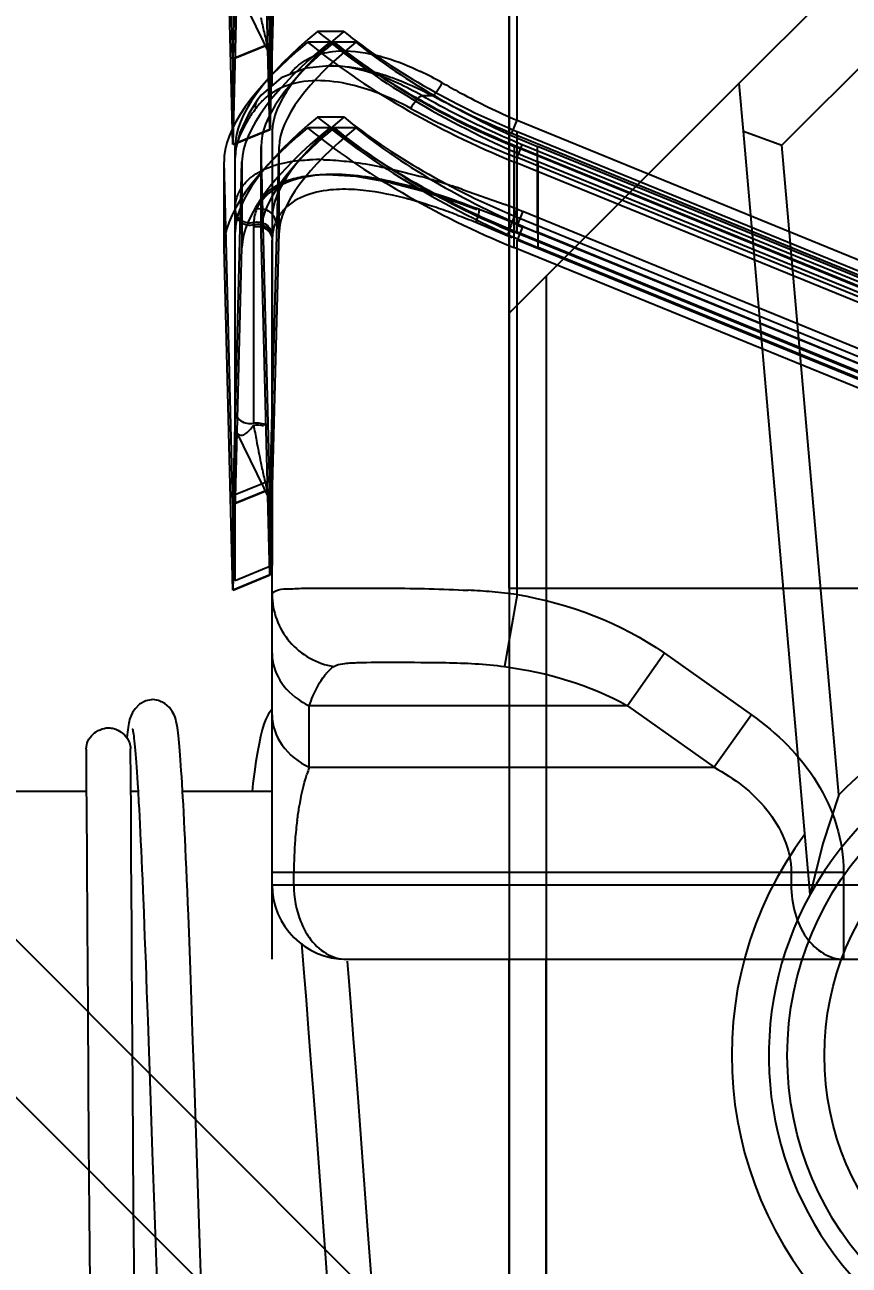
# Model space of a CAD drawing. Header units: millimetres. Extents: x -97344 to -49824, y -57049 to -40247.
# Drawn here: x -69796.19 to -69785.08, y -49620.22 to -49603.51 of the extents above; entities that cross this region are included whole.
import ezdxf

# ---------------------------------------------------------------- set-up
doc = ezdxf.new("R2010")
doc.units = ezdxf.units.MM
doc.header["$LTSCALE"] = 200
doc.header["$PDSIZE"] = -1
doc.linetypes.add('DOT_CENTER', pattern=[14, 12, -1, 0, -1])
for name, color, linetype in [('03___PRT_ALL_CURVES', 7, 'Continuous'), ('1', 7, 'Continuous'), ('DIM', 3, 'Continuous'), ('LAY0001', 7, 'Continuous'), ('LAY0002', 7, 'Continuous')]:
    doc.layers.add(name, color=color, linetype=linetype)
doc.styles.add('TSSD_Dimension', font='tssdeng.shx', dxfattribs={"width": 0.7, "bigfont": 'hztxt.shx'})
doc.dimstyles.new('TSSD_20_20', dxfattribs={"dimtxt": 60, "dimasz": 20, "dimexe": 20, "dimexo": 50, "dimgap": 20, "dimtad": 1, "dimdec": 0, "dimzin": 0, "dimdsep": 46, "dimtxsty": 'TSSD_Dimension', "dimblk": 'ARCHTICK', "dimcen": 0, "dimdle": 20, "dimclrt": 7, "dimadec": 0, "dimazin": 0, "dimtfac": 1, "dimtdec": 0, "dimtix": 1, "dimtmove": 2, "dimatfit": 3, "dimfxl": 1, "dimtolj": 1, "dimtzin": 0, "dimarcsym": 0})

# ---------------------------------------------------------------- blocks, each defined once
blk = doc.blocks.new('23-D1020-B_EXTRUSION-MAIN-BODY_BASESTAND-0_5m_Absen-PL__363', base_point=(418.75, -61.98))
at = {"color": 7, "linetype": 'Continuous'}
for p, q in [((421.852, 12.122), (427.75, 18.02)), ((422.428, 11.283), (428.964, 17.82)), ((421.852, 12.122), (419.25, 9.52)), ((421.909, 11.472), (421.852, 12.122)), ((421.909, 11.472), (422.428, 11.283)), ((422.809, 1.191), (421.909, 11.472)), ((423.193, 2.534), (422.428, 11.283)), ((419.25, 9.52), (418.75, 9.02)), ((419.25, 9.52), (419.25, -47.48)), ((418.75, 9.02), (418.75, -46.98)), ((423.193, 2.534), (422.98, 1.878)), ((422.98, 1.878), (422.809, 1.191))]:
    blk.add_line(p, q, dxfattribs=at)
for radius, start, end in [(5, 45.0001, 135.3483), (4.5, 218.8518, 151.1482), (5, 143.3685, 226.6315), (4.5, 151.1482, 218.8518)]:
    blk.add_arc((426.75, -0.98), radius, start, end, dxfattribs=at)
blk = doc.blocks.new('CAP-SCREW-CYLINDRICAL-HEAD_DIN-912_M5x16_DIN-912_A2-70_STAINLESS-STEEL_4__366', base_point=(422.5, -5.23))
at = {"color": 7, "linetype": 'Continuous'}
for p, q in [((426.75, 1.329), (424.75, 0.174)), ((428.75, 0.174), (426.75, 1.329)), ((424.75, 0.174), (424.75, -2.135)), ((428.75, -2.135), (428.75, 0.174)), ((424.75, -2.135), (426.75, -3.29)), ((426.75, -3.29), (428.75, -2.135))]:
    blk.add_line(p, q, dxfattribs=at)
blk.add_circle((426.75, -0.98), 4.25, dxfattribs=at)
at = {"color": 140, "linetype": 'Continuous'}
blk.add_circle((426.75, -0.98), 3.75, dxfattribs=at)
at = {"color": 7, "linetype": 'Continuous'}
for start, end in [(90, 150), (30, 90), (150, 210), (330, 30), (210, 270), (270, 330)]:
    blk.add_arc((426.75, -0.98), 2.309, start, end, dxfattribs=at)
blk = doc.blocks.new('Top1', base_point=(668.75, -75.52))
at = {"color": 7, "linetype": 'Continuous'}
for p, q in [((400.761, 11.921), (417.468, -4.785)), ((399.7, 10.861), (416.407, -5.846))]:
    blk.add_line(p, q, dxfattribs=at)
at = {"layer": '1', "color": 1, "linetype": 'DOT_CENTER'}
blk.add_line((418.75, 43.169), (418.75, -93.98), dxfattribs=at)
for name, p in [('23-D1020-B_EXTRUSION-MAIN-BODY_BASESTAND-0_5m_Absen-PL__363', (418.75, -61.98)), ('CAP-SCREW-CYLINDRICAL-HEAD_DIN-912_M5x16_DIN-912_A2-70_STAINLESS-STEEL_4__366', (422.5, -5.23))]:
    blk.add_blockref(name, p)
blk = doc.blocks.new('*U1466')
blk.add_blockref('Top1', (0, -50.114))
blk = doc.blocks.new('*U1467')
at = {"layer": 'DIM', "color": 0, "linetype": 'ByBlock', "lineweight": -2, "transparency": 16777216}
blk.add_blockref('*U1466', (0, 0), dxfattribs=at)
blk = doc.blocks.new('2250')
at = {"color": 7, "linetype": 'Continuous'}
for p, q in [((-45592.927, -64435.819), (-45592.932, -64435.862)), ((-45592.929, -64435.86), (-45592.898, -64435.92)), ((-45593.481, -64436.008), (-45593.478, -64436.441)), ((-45592.878, -64436.429), (-45592.881, -64436.005)), ((-45592.788, -64436.467), (-45592.781, -64436.582)), ((-45592.18, -64436.582), (-45592.187, -64436.469)), ((-45591.232, -64436.472), (-45591.245, -64436.582)), ((-45593.477, -64436.582), (-45597.281, -64436.582)), ((-45592.781, -64436.582), (-45592.877, -64436.582)), ((-45590.974, -64436.582), (-45592.18, -64436.582)), ((-45592.717, -64437.912), (-45592.704, -64438.216)), ((-45592.704, -64438.216), (-45592.692, -64438.544)), ((-45592.089, -64438.601), (-45592.103, -64438.247)), ((-45592.692, -64438.544), (-45592.678, -64438.896)), ((-45592.075, -64438.981), (-45592.089, -64438.601)), ((-45590.579, -64438.624), (-45590.574, -64438.683)), ((-45592.678, -64438.896), (-45592.665, -64439.269)), ((-45592.06, -64439.387), (-45592.075, -64438.981)), ((-45587.781, -64463.84), (-45587.781, -64438.84)), ((-45587.281, -64464.34), (-45587.281, -64438.84)), ((-45592.665, -64439.269), (-45592.65, -64439.665)), ((-45592.852, -64440.551), (-45592.859, -64439.443)), ((-45592.045, -64439.817), (-45592.06, -64439.387)), ((-45593.459, -64439.517), (-45593.453, -64440.482)), ((-45592.65, -64439.665), (-45592.636, -64440.081)), ((-45592.021, -64440.505), (-45592.045, -64439.817)), ((-45592.636, -64440.081), (-45592.613, -64440.742)), ((-45593.453, -64440.482), (-45593.447, -64441.297)), ((-45592.847, -64441.352), (-45592.852, -64440.551)), ((-45591.961, -64442.269), (-45592.021, -64440.505)), ((-45590.387, -64441.09), (-45590.279, -64442.561)), ((-45589.684, -64442.491), (-45589.784, -64441.132)), ((-45593.447, -64441.297), (-45593.44, -64442.267)), ((-45592.841, -64442.149), (-45592.847, -64441.352)), ((-45592.835, -64442.93), (-45592.841, -64442.149)), ((-45593.44, -64442.267), (-45593.432, -64443.212)), ((-45591.943, -64442.801), (-45591.961, -64442.269)), ((-45592.556, -64442.414), (-45592.53, -64443.167)), ((-45591.924, -64443.338), (-45591.943, -64442.801)), ((-45592.83, -64443.537), (-45592.835, -64442.93))]:
    blk.add_line(p, q, dxfattribs=at)
for points in [[(-45592.584, -64435.34), (-45592.675, -64435.357), (-45592.761, -64435.405), (-45592.821, -64435.465), (-45592.855, -64435.515), (-45592.875, -64435.555), (-45592.886, -64435.586), (-45592.894, -64435.611), (-45592.9, -64435.636), (-45592.905, -64435.661), (-45592.91, -64435.688), (-45592.914, -64435.716), (-45592.919, -64435.748), (-45592.923, -64435.782), (-45592.927, -64435.819)], [(-45592.228, -64435.924), (-45592.232, -64435.876), (-45592.237, -64435.832), (-45592.242, -64435.792), (-45592.247, -64435.755), (-45592.251, -64435.721), (-45592.256, -64435.691), (-45592.262, -64435.662), (-45592.267, -64435.636), (-45592.274, -64435.609), (-45592.283, -64435.581), (-45592.296, -64435.547), (-45592.32, -64435.502), (-45592.359, -64435.45), (-45592.421, -64435.395), (-45592.505, -64435.353), (-45592.584, -64435.34)], [(-45590.974, -64435.473), (-45591.021, -64435.533), (-45591.058, -64435.605), (-45591.085, -64435.674), (-45591.108, -64435.751), (-45591.13, -64435.838), (-45591.151, -64435.937), (-45591.171, -64436.049), (-45591.192, -64436.175)], [(-45592.855, -64435.74), (-45592.856, -64435.739), (-45592.855, -64435.742), (-45592.853, -64435.751), (-45592.85, -64435.765), (-45592.847, -64435.784), (-45592.844, -64435.806)], [(-45592.844, -64435.806), (-45592.84, -64435.833), (-45592.836, -64435.864), (-45592.832, -64435.899), (-45592.828, -64435.937), (-45592.824, -64435.98), (-45592.82, -64436.026), (-45592.816, -64436.076), (-45592.811, -64436.131), (-45592.807, -64436.19)], [(-45592.187, -64436.469), (-45592.192, -64436.384), (-45592.198, -64436.304), (-45592.203, -64436.229), (-45592.208, -64436.159), (-45592.213, -64436.093), (-45592.218, -64436.032), (-45592.223, -64435.976), (-45592.228, -64435.924)], [(-45592.807, -64436.19), (-45592.802, -64436.252), (-45592.797, -64436.32), (-45592.793, -64436.391), (-45592.788, -64436.467)], [(-45591.192, -64436.175), (-45591.212, -64436.316), (-45591.232, -64436.472)], [(-45593.478, -64436.441), (-45593.475, -64436.856), (-45593.474, -64436.97), (-45593.474, -64437.088), (-45593.473, -64437.21), (-45593.472, -64437.335), (-45593.471, -64437.464), (-45593.469, -64437.867)], [(-45592.872, -64437.431), (-45592.872, -64437.305), (-45592.873, -64437.183), (-45592.874, -64437.064), (-45592.875, -64436.948), (-45592.875, -64436.836), (-45592.878, -64436.429)], [(-45592.781, -64436.582), (-45592.773, -64436.723), (-45592.768, -64436.818), (-45592.762, -64436.918), (-45592.757, -64437.024), (-45592.752, -64437.134), (-45592.746, -64437.25), (-45592.74, -64437.371), (-45592.735, -64437.498), (-45592.729, -64437.63), (-45592.723, -64437.768), (-45592.717, -64437.912)], [(-45592.103, -64438.247), (-45592.11, -64438.081), (-45592.116, -64437.921), (-45592.123, -64437.767), (-45592.129, -64437.62), (-45592.135, -64437.479), (-45592.141, -64437.344), (-45592.147, -64437.215), (-45592.153, -64437.091), (-45592.159, -64436.974), (-45592.165, -64436.862), (-45592.17, -64436.756), (-45592.176, -64436.655), (-45592.18, -64436.582)], [(-45592.859, -64439.443), (-45592.863, -64438.831), (-45592.864, -64438.681), (-45592.865, -64438.533), (-45592.866, -64438.388), (-45592.867, -64438.244), (-45592.868, -64438.102), (-45592.868, -64437.963), (-45592.872, -64437.431)], [(-45593.469, -64437.867), (-45593.468, -64438.007), (-45593.467, -64438.149), (-45593.466, -64438.294), (-45593.466, -64438.441), (-45593.465, -64438.59), (-45593.464, -64438.741), (-45593.463, -64438.893), (-45593.459, -64439.517)], [(-45590.574, -64438.683), (-45590.546, -64439.022), (-45590.517, -64439.385)], [(-45589.904, -64439.542), (-45589.932, -64439.195), (-45589.959, -64438.866)], [(-45590.517, -64439.385), (-45590.487, -64439.773), (-45590.455, -64440.187), (-45590.422, -64440.628), (-45590.387, -64441.09)], [(-45589.784, -64441.132), (-45589.816, -64440.705), (-45589.847, -64440.296), (-45589.876, -64439.908), (-45589.904, -64439.542)], [(-45592.613, -64440.742), (-45592.589, -64441.439), (-45592.581, -64441.679), (-45592.556, -64442.414)], [(-45589.106, -64448.388), (-45589.137, -64448.219), (-45589.168, -64448.026), (-45589.2, -64447.807), (-45589.233, -64447.563), (-45589.266, -64447.294), (-45589.3, -64446.999), (-45589.334, -64446.68), (-45589.369, -64446.336), (-45589.404, -64445.97), (-45589.439, -64445.584), (-45589.474, -64445.178), (-45589.509, -64444.756), (-45589.544, -64444.32), (-45589.579, -64443.873), (-45589.614, -64443.417), (-45589.649, -64442.955), (-45589.684, -64442.491)], [(-45590.279, -64442.561), (-45590.241, -64443.058), (-45590.204, -64443.547), (-45590.168, -64444.025), (-45590.131, -64444.49), (-45590.094, -64444.94), (-45590.057, -64445.372), (-45590.021, -64445.786), (-45589.985, -64446.178), (-45589.949, -64446.548), (-45589.913, -64446.895), (-45589.877, -64447.218), (-45589.841, -64447.518), (-45589.805, -64447.792), (-45589.77, -64448.041), (-45589.734, -64448.264)]]:
    blk.add_lwpolyline(points, dxfattribs=at)
for points, knots in [([(-45593.479, -64436.008), (-45593.479, -64435.972), (-45593.463, -64435.897), (-45593.393, -64435.805), (-45593.296, -64435.742), (-45593.219, -64435.723), (-45593.181, -64435.723)], [0, 0, 0, 0, 0.243282, 0.490029, 0.745527, 1, 1, 1, 1]), ([(-45593.181, -64435.723), (-45593.156, -64435.723), (-45593.059, -64435.738), (-45592.97, -64435.8), (-45592.929, -64435.86)], [0, 0, 0, 0, 0.253357, 1, 1, 1, 1])]:
    blk.add_open_spline(points, degree=3, knots=knots, dxfattribs=at)
blk.add_open_spline([(-45592.898, -64435.92), (-45592.888, -64435.947), (-45592.883, -64435.977), (-45592.883, -64436.005)], degree=3, dxfattribs=at)
at = {"layer": '03___PRT_ALL_CURVES', "color": 7, "linetype": 'Continuous'}
for p, q in [((-45590.974, -64437.668), (-45590.974, -64435.547)), ((-45590.974, -64438.84), (-45590.974, -64437.84))]:
    blk.add_line(p, q, dxfattribs=at)
at = {"layer": 'LAY0001', "color": 7, "linetype": 'Continuous'}
for p, q in [((-45590.974, -64427.07), (-45590.974, -64423.151)), ((-45587.674, -64427.538), (-45587.674, -64423.151)), ((-45591.453, -64425.74), (-45590.994, -64426.677)), ((-45590.219, -64426.804), (-45590.149, -64426.804)), ((-45590.205, -64426.804), (-45590.219, -64426.804)), ((-45590.148, -64426.804), (-45590.128, -64426.804)), ((-45588.958, -64427.206), (-45588.814, -64427.206)), ((-45587.744, -64427.711), (-45587.674, -64427.538)), ((-45587.674, -64427.538), (-45578.982, -64431.086)), ((-45587.744, -64427.711), (-45579.053, -64431.259)), ((-45591.463, -64427.908), (-45591.474, -64428.041)), ((-45587.674, -64428.04), (-45587.603, -64427.867)), ((-45580.501, -64430.766), (-45587.603, -64427.867)), ((-45591.474, -64431.652), (-45591.474, -64428.04)), ((-45587.674, -64428.733), (-45587.674, -64428.04)), ((-45580.572, -64430.939), (-45587.674, -64428.04)), ((-45590.235, -64428.268), (-45590.219, -64428.268)), ((-45590.136, -64428.268), (-45590.149, -64428.268)), ((-45588.41, -64428.469), (-45587.835, -64428.673)), ((-45588.459, -64428.651), (-45588.214, -64428.739)), ((-45587.674, -64428.733), (-45587.745, -64428.913)), ((-45587.674, -64428.733), (-45587.597, -64428.765)), ((-45587.597, -64428.764), (-45587.672, -64428.95)), ((-45587.597, -64428.764), (-45581.067, -64431.43)), ((-45591.222, -64428.913), (-45591.223, -64428.944)), ((-45591.223, -64428.944), (-45591.223, -64428.972)), ((-45587.808, -64429.093), (-45588.23, -64428.915)), ((-45587.67, -64428.944), (-45587.745, -64428.913)), ((-45587.672, -64428.95), (-45587.603, -64428.978)), ((-45591.224, -64428.972), (-45591.224, -64431.618)), ((-45590.971, -64429.093), (-45590.973, -64429.123)), ((-45587.739, -64429.123), (-45587.808, -64429.093)), ((-45587.6, -64428.972), (-45587.674, -64429.151)), ((-45581.14, -64431.609), (-45587.6, -64428.972)), ((-45590.974, -64437.84), (-45590.974, -64429.151)), ((-45587.674, -64433.926), (-45587.674, -64429.151)), ((-45581.213, -64431.789), (-45587.674, -64429.151)), ((-45591.453, -64431.74), (-45590.994, -64432.677)), ((-45587.674, -64433.926), (-45587.842, -64434.897)), ((-45585.686, -64434.718), (-45586.186, -64435.425)), ((-45585.686, -64434.718), (-45584.515, -64435.547)), ((-45590.474, -64436.254), (-45590.474, -64435.425)), ((-45586.186, -64435.425), (-45590.474, -64435.425)), ((-45586.186, -64435.425), (-45585.015, -64436.254)), ((-45584.515, -64435.547), (-45585.015, -64436.254)), ((-45590.474, -64436.254), (-45585.015, -64436.254)), ((-45590.974, -64437.668), (-45583.272, -64437.668)), ((-45590.681, -64437.84), (-45590.681, -64437.668)), ((-45583.979, -64437.668), (-45583.979, -64437.84)), ((-45583.272, -64437.668), (-45583.272, -64438.84)), ((-45590.974, -64437.84), (-45576.174, -64437.84)), ((-45589.974, -64438.84), (-45575.245, -64438.84))]:
    blk.add_line(p, q, dxfattribs=at)
for points in [[(-45590.205, -64426.804), (-45590.516, -64426.834), (-45590.853, -64426.965)], [(-45590.853, -64426.965), (-45591.123, -64427.199), (-45591.171, -64427.262)], [(-45591.172, -64427.263), (-45591.294, -64427.455), (-45591.406, -64427.692), (-45591.463, -64427.908)], [(-45590.234, -64428.268), (-45589.846, -64428.293), (-45589.418, -64428.368)], [(-45589.418, -64428.368), (-45588.953, -64428.49), (-45588.459, -64428.651)], [(-45591.474, -64431.652), (-45591.458, -64431.73), (-45591.453, -64431.74)]]:
    blk.add_lwpolyline(points, dxfattribs=at)
for centre, radius, start, end in [((-45579.564, -64423.762), 11.807, 191.6796, 192.6735), ((-45583.887, -64424.732), 7.375, 192.6894, 193.4517), ((-45586.843, -64425.443), 4.335, 193.4061, 194.7103), ((-45590.863, -64430.836), 4.384, 60.1684, 64.4715), ((-45590.48, -64427.907), 0.888, 132.7211, 136.9864), ((-45590.491, -64427.895), 0.872, 123.682, 132.7115), ((-45583.542, -64417.426), 11.11, 241.673, 247.7766), ((-45590.453, -64427.932), 0.925, 137.0109, 143.2594), ((-45583.425, -64416.933), 11.89, 241.4678, 243.6956), ((-45583.206, -64416.494), 12.38, 243.6873, 248.3231), ((-45590.867, -64428.041), 0.607, 174.1347, 179.9329), ((-45590.359, -64430.905), 2.837, 88.4675, 92.2609), ((-45583.283, -64416.688), 12.172, 248.3224, 248.855), ((-45591.955, -64438.918), 11.033, 72.0279, 74.3217), ((-45592.817, -64441.619), 13.869, 71.4711, 72.0837), ((-45591.144, -64435.837), 7.684, 71.8362, 73.5947), ((-45590.614, -64429.011), 0.634, 147.6056, 153.9879), ((-45590.363, -64429.157), 0.614, 136.6652, 143.915), ((-45590.941, -64435.158), 6.802, 71.038, 73.1917), ((-45591.461, -64436.674), 8.405, 69.255, 71.0405), ((-45596.384, -64450.284), 23.051, 67.9882, 69.2139), ((-45599.316, -64459.68), 33.064, 69.3823, 69.6805), ((-45590.369, -64429.148), 0.605, 157.267, 165.7562), ((-45590.385, -64429.142), 0.587, 150.8414, 157.2553), ((-45590.38, -64429.144), 0.593, 143.9413, 150.8238), ((-45592.224, -64438.691), 10.56, 67.7778, 69.2597), ((-45582.344, -64416.064), 13.937, 247.5358, 247.8441), ((-45590.36, -64429.15), 0.613, 165.7814, 174.6343), ((-45569.659, -64427.764), 21.911, 190.2014, 190.7537), ((-45573.321, -64428.467), 18.182, 190.7294, 191.6942), ((-45579.564, -64429.762), 11.807, 191.6796, 192.6735), ((-45583.887, -64430.732), 7.375, 192.6894, 193.4517), ((-45586.843, -64431.443), 4.335, 193.4061, 194.7103), ((-45588.982, -64445.564), 11.713, 85.2376, 86.8225), ((-45588.772, -64443.061), 9.201, 83.141, 85.2464), ((-45590.03, -64434.484), 1.041, 237.9618, 244.7864), ((-45588.062, -64437.106), 2.558, 160.5479, 162.7888), ((-45585.627, -64437.627), 5.053, 172.5105, 175.4846), ((-45585.141, -64437.666), 5.54, 175.4833, 180.0224), ((-45589.974, -64437.84), 1, 180, 270)]:
    blk.add_arc(centre, radius, start, end, dxfattribs=at)
for points, knots in [([(-45590.268, -64426.631), (-45590.218, -64426.62), (-45589.993, -64426.587), (-45589.763, -64426.616), (-45589.591, -64426.656)], [0, 0, 0, 0, 0.22503, 1, 1, 1, 1]), ([(-45589.591, -64426.656), (-45589.541, -64426.668), (-45589.329, -64426.725), (-45589.125, -64426.808), (-45588.974, -64426.88)], [0, 0, 0, 0, 0.237795, 1, 1, 1, 1]), ([(-45588.958, -64427.206), (-45589.063, -64427.145), (-45589.45, -64426.941), (-45589.887, -64426.807), (-45590.205, -64426.804)], [0, 0, 0, 0, 0.275501, 1, 1, 1, 1]), ([(-45590.128, -64426.804), (-45590.082, -64426.804), (-45589.881, -64426.816), (-45589.683, -64426.86), (-45589.535, -64426.904)], [0, 0, 0, 0, 0.231148, 1, 1, 1, 1]), ([(-45589.535, -64426.904), (-45589.475, -64426.922), (-45589.228, -64427.004), (-45588.989, -64427.113), (-45588.814, -64427.206)], [0, 0, 0, 0, 0.23961, 1, 1, 1, 1]), ([(-45589.557, -64427.169), (-45589.674, -64427.125), (-45590.077, -64426.997), (-45590.541, -64426.972), (-45590.82, -64427.088)], [0, 0, 0, 0, 0.292097, 1, 1, 1, 1]), ([(-45588.814, -64427.206), (-45588.787, -64427.192), (-45588.739, -64427.133), (-45588.701, -64427.071), (-45588.682, -64427.032)], [0, 0, 0, 0, 0.410358, 1, 1, 1, 1]), ([(-45588.682, -64427.032), (-45588.602, -64427.078), (-45588.273, -64427.261), (-45587.934, -64427.425), (-45587.674, -64427.538)], [0, 0, 0, 0, 0.245983, 1, 1, 1, 1]), ([(-45589.104, -64427.379), (-45589.085, -64427.339), (-45589.044, -64427.276), (-45588.988, -64427.217), (-45588.958, -64427.206)], [0, 0, 0, 0, 0.582162, 1, 1, 1, 1]), ([(-45587.603, -64427.867), (-45587.722, -64427.819), (-45588.184, -64427.62), (-45588.633, -64427.392), (-45588.958, -64427.206)], [0, 0, 0, 0, 0.25475, 1, 1, 1, 1]), ([(-45591.194, -64427.379), (-45591.233, -64427.43), (-45591.357, -64427.612), (-45591.455, -64427.823), (-45591.47, -64427.979)], [0, 0, 0, 0, 0.290955, 1, 1, 1, 1]), ([(-45590.803, -64428.109), (-45590.778, -64428.104), (-45590.668, -64428.084), (-45590.556, -64428.073), (-45590.471, -64428.07)], [0, 0, 0, 0, 0.234807, 1, 1, 1, 1]), ([(-45590.283, -64428.069), (-45590.252, -64428.07), (-45590.124, -64428.075), (-45589.996, -64428.087), (-45589.899, -64428.099)], [0, 0, 0, 0, 0.239498, 1, 1, 1, 1]), ([(-45591.381, -64428.437), (-45591.36, -64428.406), (-45591.252, -64428.279), (-45591.097, -64428.198), (-45590.975, -64428.156)], [0, 0, 0, 0, 0.221242, 1, 1, 1, 1]), ([(-45590.149, -64428.268), (-45590.234, -64428.268), (-45590.519, -64428.282), (-45590.812, -64428.365), (-45590.974, -64428.486)], [0, 0, 0, 0, 0.29618, 1, 1, 1, 1]), ([(-45590.568, -64428.297), (-45590.542, -64428.292), (-45590.432, -64428.275), (-45590.32, -64428.268), (-45590.235, -64428.268)], [0, 0, 0, 0, 0.233785, 1, 1, 1, 1]), ([(-45588.974, -64428.466), (-45589.077, -64428.436), (-45589.457, -64428.334), (-45589.85, -64428.269), (-45590.136, -64428.268)], [0, 0, 0, 0, 0.273537, 1, 1, 1, 1]), ([(-45589.529, -64428.161), (-45589.484, -64428.17), (-45589.298, -64428.209), (-45589.113, -64428.256), (-45588.974, -64428.295)], [0, 0, 0, 0, 0.242921, 1, 1, 1, 1]), ([(-45591.183, -64428.733), (-45591.175, -64428.707), (-45591.131, -64428.598), (-45591.047, -64428.507), (-45590.974, -64428.455)], [0, 0, 0, 0, 0.23641, 1, 1, 1, 1]), ([(-45589.822, -64428.475), (-45589.93, -64428.467), (-45590.272, -64428.459), (-45590.647, -64428.563), (-45590.81, -64428.736)], [0, 0, 0, 0, 0.313507, 1, 1, 1, 1]), ([(-45588.974, -64428.647), (-45589.048, -64428.625), (-45589.326, -64428.547), (-45589.611, -64428.492), (-45589.822, -64428.475)], [0, 0, 0, 0, 0.267575, 1, 1, 1, 1]), ([(-45591.474, -64428.733), (-45591.474, -64428.789), (-45591.409, -64428.907), (-45591.279, -64428.927), (-45591.222, -64428.913)], [0, 0, 0, 0, 0.486158, 1, 1, 1, 1]), ([(-45591.474, -64428.764), (-45591.474, -64428.82), (-45591.409, -64428.937), (-45591.28, -64428.957), (-45591.223, -64428.944)], [0, 0, 0, 0, 0.485436, 1, 1, 1, 1]), ([(-45588.204, -64428.733), (-45588.2, -64428.73), (-45588.181, -64428.728), (-45588.189, -64428.765), (-45588.195, -64428.82), (-45588.216, -64428.876), (-45588.23, -64428.915)], [0, 0, 0, 0, 0.077314, 0.192048, 0.398477, 1, 1, 1, 1]), ([(-45591.224, -64428.972), (-45591.167, -64428.959), (-45591.038, -64428.979), (-45590.974, -64429.096), (-45590.974, -64429.151)], [0, 0, 0, 0, 0.514562, 1, 1, 1, 1]), ([(-45591.223, -64428.944), (-45591.166, -64428.93), (-45591.038, -64428.951), (-45590.973, -64429.068), (-45590.973, -64429.123)], [0, 0, 0, 0, 0.51441, 1, 1, 1, 1]), ([(-45591.222, -64428.913), (-45591.165, -64428.9), (-45591.037, -64428.921), (-45590.972, -64429.037), (-45590.971, -64429.093)], [0, 0, 0, 0, 0.513457, 1, 1, 1, 1]), ([(-45587.745, -64428.913), (-45587.728, -64428.883), (-45587.784, -64429.034), (-45587.797, -64429.066), (-45587.808, -64429.093)], [0, 0, 0, 0, 0.541401, 1, 1, 1, 1]), ([(-45587.67, -64428.944), (-45587.669, -64428.942), (-45587.664, -64428.933), (-45587.669, -64428.946), (-45587.67, -64428.949)], [0, 0, 0, 0, 0.352566, 1, 1, 1, 1]), ([(-45591.474, -64431.439), (-45591.474, -64431.494), (-45591.41, -64431.612), (-45591.281, -64431.632), (-45591.224, -64431.618)], [0, 0, 0, 0, 0.485438, 1, 1, 1, 1]), ([(-45591.453, -64431.74), (-45591.443, -64431.76), (-45591.404, -64431.793), (-45591.335, -64431.767), (-45591.277, -64431.716), (-45591.242, -64431.671), (-45591.224, -64431.644)], [0, 0, 0, 0, 0.222711, 0.423481, 0.67946, 1, 1, 1, 1]), ([(-45590.974, -64433.926), (-45590.974, -64433.903), (-45590.899, -64433.853), (-45590.755, -64433.852), (-45590.52, -64433.838), (-45590.054, -64433.842), (-45589.314, -64433.838), (-45588.682, -64433.85), (-45588.333, -64433.87)], [0, 0, 0, 0, 0.026179, 0.080605, 0.16851, 0.28795, 0.606778, 1, 1, 1, 1]), ([(-45590.974, -64433.926), (-45590.974, -64434.152), (-45590.803, -64434.62), (-45590.367, -64434.86), (-45590.142, -64434.897)], [0, 0, 0, 0, 0.497632, 1, 1, 1, 1]), ([(-45590.974, -64434.718), (-45590.974, -64434.843), (-45590.895, -64435.108), (-45590.697, -64435.294), (-45590.582, -64435.366)], [0, 0, 0, 0, 0.480237, 1, 1, 1, 1]), ([(-45590.266, -64435.019), (-45590.256, -64435.006), (-45590.22, -64434.962), (-45590.177, -64434.921), (-45590.142, -64434.897)], [0, 0, 0, 0, 0.276663, 1, 1, 1, 1]), ([(-45590.142, -64434.897), (-45590.107, -64434.873), (-45589.999, -64434.852), (-45589.723, -64434.837), (-45589.258, -64434.841), (-45588.596, -64434.839), (-45588.105, -64434.861), (-45587.842, -64434.897)], [0, 0, 0, 0, 0.055495, 0.136995, 0.363478, 0.655981, 1, 1, 1, 1]), ([(-45590.474, -64435.425), (-45590.458, -64435.382), (-45590.403, -64435.24), (-45590.332, -64435.103), (-45590.266, -64435.019)], [0, 0, 0, 0, 0.299972, 1, 1, 1, 1]), ([(-45590.974, -64435.547), (-45590.974, -64435.69), (-45590.868, -64435.995), (-45590.616, -64436.187), (-45590.474, -64436.254)], [0, 0, 0, 0, 0.476243, 1, 1, 1, 1]), ([(-45584.515, -64435.547), (-45584.169, -64435.791), (-45583.546, -64436.394), (-45583.272, -64437.247), (-45583.272, -64437.668)], [0, 0, 0, 0, 0.501413, 1, 1, 1, 1]), ([(-45585.015, -64436.254), (-45584.751, -64436.403), (-45584.253, -64436.764), (-45583.979, -64437.366), (-45583.979, -64437.668)], [0, 0, 0, 0, 0.501106, 1, 1, 1, 1]), ([(-45590.636, -64436.969), (-45590.628, -64436.908), (-45590.596, -64436.699), (-45590.55, -64436.492), (-45590.505, -64436.349)], [0, 0, 0, 0, 0.289099, 1, 1, 1, 1]), ([(-45583.979, -64437.84), (-45583.979, -64437.968), (-45583.945, -64438.218), (-45583.798, -64438.546), (-45583.567, -64438.778), (-45583.366, -64438.84), (-45583.272, -64438.84)], [0, 0, 0, 0, 0.287632, 0.555373, 0.790711, 1, 1, 1, 1]), ([(-45590.475, -64438.545), (-45590.414, -64438.632), (-45590.269, -64438.778), (-45590.068, -64438.84), (-45589.974, -64438.84)], [0, 0, 0, 0, 0.529408, 1, 1, 1, 1])]:
    blk.add_open_spline(points, degree=3, knots=knots, dxfattribs=at)
for points in [[(-45590.741, -64426.921), (-45590.682, -64426.846), (-45590.609, -64426.78), (-45590.527, -64426.732)], [(-45590.527, -64426.732), (-45590.447, -64426.684), (-45590.358, -64426.651), (-45590.268, -64426.631)], [(-45590.82, -64427.088), (-45590.874, -64427.11), (-45590.926, -64427.138), (-45590.975, -64427.17)], [(-45591.194, -64427.379), (-45591.202, -64427.34), (-45591.195, -64427.295), (-45591.172, -64427.263)], [(-45589.104, -64427.379), (-45589.25, -64427.299), (-45589.402, -64427.228), (-45589.557, -64427.169)], [(-45590.975, -64428.156), (-45590.919, -64428.136), (-45590.861, -64428.121), (-45590.803, -64428.109)], [(-45589.899, -64428.099), (-45589.775, -64428.115), (-45589.652, -64428.136), (-45589.529, -64428.161)], [(-45591.474, -64428.733), (-45591.474, -64428.63), (-45591.44, -64428.522), (-45591.381, -64428.437)], [(-45590.974, -64428.455), (-45590.921, -64428.417), (-45590.861, -64428.386), (-45590.8, -64428.362)], [(-45590.8, -64428.362), (-45590.726, -64428.332), (-45590.647, -64428.311), (-45590.568, -64428.297)], [(-45590.974, -64428.486), (-45591.042, -64428.536), (-45591.103, -64428.6), (-45591.149, -64428.672)], [(-45588.204, -64428.733), (-45588.384, -64428.663), (-45588.565, -64428.596), (-45588.749, -64428.536)], [(-45591.183, -64428.733), (-45591.206, -64428.79), (-45591.219, -64428.852), (-45591.222, -64428.913)], [(-45591.183, -64428.733), (-45591.14, -64428.723), (-45591.092, -64428.728), (-45591.051, -64428.745)], [(-45591.051, -64428.745), (-45591.022, -64428.758), (-45590.994, -64428.778), (-45590.973, -64428.802)], [(-45590.973, -64428.802), (-45590.947, -64428.833), (-45590.929, -64428.874), (-45590.926, -64428.915)], [(-45591.224, -64431.618), (-45591.167, -64431.604), (-45591.099, -64431.617), (-45591.051, -64431.651)], [(-45591.224, -64431.644), (-45591.18, -64431.634), (-45591.131, -64431.638), (-45591.09, -64431.655)], [(-45587.674, -64433.926), (-45586.971, -64434.048), (-45586.269, -64434.307), (-45585.686, -64434.718)], [(-45587.842, -64434.897), (-45587.269, -64434.977), (-45586.691, -64435.14), (-45586.186, -64435.425)], [(-45590.681, -64437.84), (-45590.681, -64438.008), (-45590.65, -64438.181), (-45590.587, -64438.337)], [(-45590.587, -64438.337), (-45590.557, -64438.41), (-45590.52, -64438.481), (-45590.475, -64438.545)]]:
    blk.add_open_spline(points, degree=3, dxfattribs=at)
at = {"layer": 'LAY0002', "color": 7, "linetype": 'Continuous'}
for p, q in [((-45587.781, -64433.84), (-45587.781, -64414.748)), ((-45591.004, -64426.507), (-45591.122, -64421.893)), ((-45590.999, -64426.507), (-45590.881, -64421.893)), ((-45591.504, -64426.711), (-45591.622, -64422.097)), ((-45591.499, -64426.711), (-45591.381, -64422.097)), ((-45591.004, -64427.662), (-45591.122, -64423.047)), ((-45590.999, -64427.662), (-45590.881, -64423.047)), ((-45591.504, -64427.866), (-45591.622, -64423.251)), ((-45591.499, -64427.866), (-45591.381, -64423.251)), ((-45590.007, -64426.34), (-45590.361, -64426.34)), ((-45591.004, -64426.507), (-45591.504, -64426.711)), ((-45591.499, -64426.711), (-45590.999, -64426.507)), ((-45591.004, -64427.662), (-45591.004, -64426.507)), ((-45590.999, -64426.507), (-45590.999, -64427.662)), ((-45589.845, -64426.485), (-45590.495, -64426.485)), ((-45591.504, -64426.711), (-45591.504, -64427.866)), ((-45591.499, -64427.866), (-45591.499, -64426.711)), ((-45590.007, -64427.494), (-45590.361, -64427.494)), ((-45591.004, -64427.662), (-45591.504, -64427.866)), ((-45591.499, -64427.866), (-45590.999, -64427.662)), ((-45590.974, -64427.687), (-45590.974, -64433.536)), ((-45589.845, -64427.64), (-45590.495, -64427.64)), ((-45587.674, -64429.046), (-45587.674, -64427.687)), ((-45587.674, -64427.687), (-45576.174, -64432.382)), ((-45591.474, -64433.741), (-45591.474, -64427.891)), ((-45591.004, -64432.507), (-45591.122, -64427.893)), ((-45591.122, -64427.893), (-45591.122, -64429.047)), ((-45591.122, -64429.047), (-45591.122, -64427.893)), ((-45590.999, -64432.507), (-45590.881, -64427.893)), ((-45590.881, -64429.047), (-45590.881, -64427.893)), ((-45587.71, -64429.047), (-45587.71, -64427.893)), ((-45576.408, -64432.507), (-45587.71, -64427.893)), ((-45587.674, -64427.891), (-45576.174, -64432.586)), ((-45587.397, -64429.047), (-45587.397, -64427.893)), ((-45576.094, -64432.507), (-45587.397, -64427.893)), ((-45591.504, -64432.711), (-45591.622, -64428.097)), ((-45591.622, -64429.251), (-45591.622, -64428.097)), ((-45591.622, -64429.251), (-45591.622, -64428.097)), ((-45591.499, -64432.711), (-45591.381, -64428.097)), ((-45591.381, -64428.097), (-45591.381, -64429.251)), ((-45587.715, -64428.097), (-45587.715, -64429.251)), ((-45576.413, -64432.711), (-45587.715, -64428.097)), ((-45587.391, -64429.251), (-45587.391, -64428.097)), ((-45576.089, -64432.711), (-45587.391, -64428.097)), ((-45587.674, -64428.842), (-45576.174, -64433.536)), ((-45591.004, -64433.662), (-45591.122, -64429.047)), ((-45590.999, -64433.662), (-45590.881, -64429.047)), ((-45576.408, -64433.662), (-45587.71, -64429.047)), ((-45576.174, -64433.741), (-45587.674, -64429.046)), ((-45576.094, -64433.662), (-45587.397, -64429.047)), ((-45591.504, -64433.866), (-45591.622, -64429.251)), ((-45591.499, -64433.866), (-45591.381, -64429.251)), ((-45576.413, -64433.866), (-45587.715, -64429.251)), ((-45576.089, -64433.866), (-45587.391, -64429.251)), ((-45590.974, -64432.382), (-45591.474, -64432.586)), ((-45591.004, -64432.507), (-45591.504, -64432.711)), ((-45591.499, -64432.711), (-45590.999, -64432.507)), ((-45591.004, -64433.662), (-45591.004, -64432.507)), ((-45590.999, -64432.507), (-45590.999, -64433.662)), ((-45591.504, -64432.711), (-45591.504, -64433.866)), ((-45591.499, -64433.866), (-45591.499, -64432.711)), ((-45590.974, -64433.536), (-45591.474, -64433.741)), ((-45591.004, -64433.662), (-45591.504, -64433.866)), ((-45591.499, -64433.866), (-45590.999, -64433.662)), ((-45587.781, -64433.84), (-45569.781, -64433.84))]:
    blk.add_line(p, q, dxfattribs=at)
for centre, major_axis, ratio, start_param, end_param in [((-45587.674, -64426.34), (3.751, 1.78), 0.341999, 2.195319, 2.980717), ((-45587.674, -64426.34), (3.257, 1.546), 0.341999, 2.195319, 2.980717), ((-45587.674, -64426.34), (3.751, -1.78), 0.341999, -2.195319, -1.409921), ((-45587.674, -64426.34), (3.257, -1.546), 0.341999, -2.195319, -1.409921), ((-45587.674, -64426.485), (3.897, 1.837), 0.346526, 2.204771, 2.990169), ((-45587.433, -64426.485), (3.898, 1.862), 0.337465, 2.18592, 2.971318), ((-45587.674, -64426.485), (3.403, 1.604), 0.346526, 2.204771, 2.990169), ((-45587.433, -64426.485), (3.404, 1.626), 0.337465, 2.18592, 2.971318), ((-45587.674, -64426.485), (3.897, -1.837), 0.346526, -2.204771, -1.419373), ((-45587.433, -64426.485), (3.898, -1.862), 0.337465, -2.18592, -1.400522), ((-45587.674, -64426.485), (3.403, -1.604), 0.346526, -2.204771, -1.419373), ((-45587.433, -64426.485), (3.404, -1.626), 0.337465, -2.18592, -1.400522), ((-45587.674, -64427.494), (3.751, 1.78), 0.341999, 2.195319, 2.980717), ((-45587.674, -64427.494), (3.257, 1.546), 0.341999, 2.195319, 2.980717), ((-45587.674, -64427.494), (3.751, -1.78), 0.341999, -2.195319, -1.409921), ((-45587.674, -64427.494), (3.257, -1.546), 0.341999, -2.195319, -1.409921), ((-45587.674, -64427.64), (3.897, 1.837), 0.346526, 2.204771, 2.990169), ((-45587.433, -64427.64), (3.898, 1.862), 0.337465, 2.18592, 2.971318), ((-45587.674, -64427.64), (3.403, 1.604), 0.346526, 2.204771, 2.990169), ((-45587.433, -64427.64), (3.404, 1.626), 0.337465, 2.18592, 2.971318), ((-45587.674, -64427.64), (3.897, -1.837), 0.346526, -2.204771, -1.419373), ((-45587.433, -64427.64), (3.898, -1.862), 0.337465, -2.18592, -1.400522), ((-45587.674, -64427.64), (3.403, -1.604), 0.346526, -2.204771, -1.419373), ((-45587.433, -64427.64), (3.404, -1.626), 0.337465, -2.18592, -1.400522)]:
    blk.add_ellipse(centre, major_axis=major_axis, ratio=ratio, start_param=start_param, end_param=end_param, dxfattribs=at)
blk = doc.blocks.new('*U1488')
at = {"layer": 'DIM', "color": 3}
blk.add_blockref('2250', (45347.11, 64440.647), dxfattribs=at)
blk = doc.blocks.new('*U1489')
at = {"layer": 'DIM', "color": 0, "linetype": 'ByBlock', "lineweight": -2, "transparency": 16777216}
blk.add_blockref('*U1488', (0, 0), dxfattribs=at)
blk = doc.blocks.new('_ArchTick')
at = {"color": 0, "linetype": 'ByBlock', "const_width": 0.5}
blk.add_lwpolyline([(-0.70711, -0.70711), (0.70711, 0.70711)], dxfattribs=at)
blk = doc.blocks.new('*D1490')
at = {"layer": 'Defpoints', "color": 0, "transparency": 16777216}
for p in [(-70012.084, -49582.095), (-69774.572, -49582.095), (-69664.665, -50460.395)]:
    blk.add_point(p, dxfattribs=at)
at = {"layer": 'DIM', "color": 0, "lineweight": -2, "transparency": 16777216}
for p, q in [((-70012.084, -50480.395), (-70012.084, -49562.095)), ((-69824.572, -49582.095), (-70032.084, -49582.095)), ((-69714.665, -50460.395), (-70032.084, -50460.395))]:
    blk.add_line(p, q, dxfattribs=at)
at = {"layer": 'DIM', "color": 0, "lineweight": -2, "transparency": 16777216, "xscale": 20, "yscale": 20, "zscale": 20}
for p, rotation in [((-70012.084, -49582.095), 90), ((-70012.084, -50460.395), 270)]:
    blk.add_blockref('_ArchTick', p, dxfattribs=dict(at, rotation=rotation))
at = {"layer": 'DIM', "color": 7, "transparency": 16777216, "insert": (-70062.084, -50021.245), "char_height": 60, "attachment_point": 5, "rotation": 90, "style": 'TSSD_Dimension'}
blk.add_mtext('\\A1;878', dxfattribs=at)

msp = doc.modelspace()

# ---------------------------------------------------------------- block references
at = {"layer": 'DIM', "color": 3}
for name, p in [('*U1467', (-69539.665, -49641.82)), ('*U1489', (-69548.994, -49617.903))]:
    msp.add_blockref(name, p, dxfattribs=at)

# ---------------------------------------------------------------- dimensions: what is measured, and where the dimension line sits
at = {"layer": 'DIM'}
dim = msp.add_linear_dim(base=(-70012.084, -49582.095), p1=(-69664.665, -50460.395), p2=(-69774.572, -49582.095), angle=90, dimstyle='TSSD_20_20', dxfattribs=at)
dim.commit()
dim.dimension.update_dxf_attribs({"geometry": '*D1490', "text_midpoint": (-70062.084, -50021.245)})

doc.saveas('drawing.dxf')
